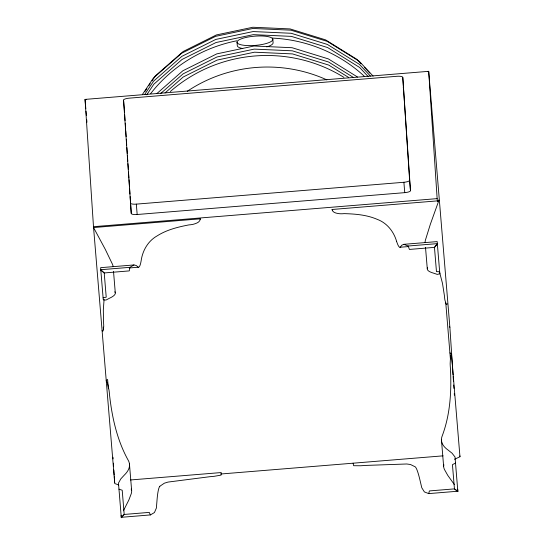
<?xml version="1.0" encoding="UTF-8"?>
<svg xmlns="http://www.w3.org/2000/svg" width="545" height="545" viewBox="0 0 545 545"><rect width="100%" height="100%" fill="white"/><g stroke="black" fill="none" stroke-linecap="round" stroke-linejoin="round"><path stroke-width="0.82" d="M104.068 299.648L103.332 309.703L103.502 322.272A10.532 1.792 82.6 0 1 103.734 326.428L103.209 330.74L102.733 331.142L102.085 330.631M133.947 264.952L129.901 267.336L129.274 270.899L104.218 272.95L100.811 270.156L100.648 267.67L133.947 264.952L136.305 265.524L137.449 266.546A73.916 7.398 86.8 0 0 141.141 260.742C142.579 250.536 148.042 240.979 157.171 235.869C166.763 229.765 177.963 227.006 189.006 224.881A10.532 4.496 -4.8 0 0 193.441 224.233C196.105 223.45 200.253 222.244 200.226 218.838L93.549 227.551L85.04 99.401L86.205 99.442M353.112 463.195L353.616 465.703L360.449 465.764A10.532 0.831 -4.7 0 0 364.912 465.45L406.754 463.986L410.474 464.504L415.242 466.833A73.916 6.799 83.9 0 1 420.304 481.548L421.789 487.775L424.385 491.91L428.697 493.606L429.385 490.929L454.448 488.885L457.82 491.229L455.02 457.01L452.098 453.249L448.01 449.986A73.916 26.01 -4.8 0 1 442.07 436.293C450.313 414.581 451.642 391.044 450.408 368.059A10.532 1.873 88 0 1 450.163 363.576L450.511 356.764L451.43 353.664L449.918 352.922M123.395 510.808L128.852 500.01L131.297 493.559A52.122 9.326 -50.7 0 0 131.134 489.063M142.558 94.265L153.39 78.058L181.676 53.246L215.616 36.331L252.88 28.463L290.941 30.179L327.204 41.359L359.189 61.244L373.121 76.096M144.997 91.431L146.884 88.603M148.771 85.776L150.188 83.657M152.075 80.83L155.482 75.782L183.168 51.502L216.379 34.948L252.846 27.25L290.097 28.926L325.583 39.874L356.886 59.33L361.069 63.758M144.65 94.544L153.595 81.151L181.887 56.339L215.82 39.424L253.084 31.556L291.146 33.272L327.409 44.452L359.393 64.337L370.423 76.102M146.741 94.816L153.799 84.25L182.091 59.439L216.024 42.524L253.289 34.655L291.35 36.372L327.613 47.551L359.598 67.437L368.304 76.722M447.309 303.851L446.723 304.457L446.157 304.137L444.897 299.975A10.532 1.873 88 0 1 444.434 295.84L442.499 283.414L439.611 272.323M396.576 241.285A73.916 6.799 83.9 0 0 400.841 246.449L401.719 245.257L403.893 244.317L408.205 246.013L437.328 243.635L434.46 247.382L436.463 271.601L439.658 271.778L439.856 273.774L437.294 274.401L433.37 273.086A73.916 11.813 -4.7 0 1 427.648 267.656M159.808 486.283L164.372 483.19L168.044 482.073L209.845 476.705A10.532 0.831 -4.7 0 0 214.308 476.289L221.1 475.111L221.236 472.556L130.439 479.968M108.373 388.789L107.603 379.47L106.207 380.451L107.569 383.36L108.993 390.029A10.532 1.792 82.6 0 1 109.484 394.498C111.991 417.341 117.066 440.271 128.334 460.505A73.916 26.01 -4.8 0 1 124.383 475.008L120.799 478.898L118.476 483.088L121.269 517.307L124.206 514.446L149.262 512.395L150.393 514.93L154.439 512.545L156.381 508.042L156.905 501.652A73.916 7.398 86.8 0 1 159.808 486.297M157.069 93.393L182.841 70.789L216.781 53.873L254.045 46.005L292.106 47.722L328.369 58.901L357.513 77.022M160.421 93.733L183.052 73.888L216.985 56.973L254.249 49.105L292.311 50.821L328.574 62.001L353.453 77.465M165.026 92.97L183.256 76.981L217.189 60.066L254.46 52.197L292.515 53.914L328.778 65.093L348.684 77.472M427.58 71.559L428.697 71.327L449.877 327.307L453.038 374.831M459.905 455.886L459.96 456.744L454.537 459.278M455.491 463.087L452.439 464.667L454.448 488.885L457.855 491.672L457.684 489.192M437.383 201.432L438.773 200.771L438.718 199.913M114.797 291.8A73.916 11.813 -4.7 0 1 109.743 298.108L105.996 300.05L103.305 299.852L103.107 297.856L106.221 297.161L104.218 272.95L100.777 269.714L129.901 267.336M130.398 203.108A5.845 1.499 -4.7 0 0 136.318 204.13L403.893 182.275A5.845 1.499 -4.7 0 0 409.615 180.3L402.775 77.322A5.845 1.499 -4.7 0 0 396.855 76.3L129.281 98.155A5.845 1.499 -4.7 0 0 123.558 100.13L131.256 213.483A5.845 1.499 -4.7 0 0 137.177 214.505L404.751 192.651A5.845 1.499 -4.7 0 0 410.474 190.675L402.775 77.322M85.81 108.721L85.04 99.401L428.697 71.327L437.151 198.625L93.495 226.693L114.682 482.672M332.164 210.029L332.103 209.484L438.773 200.771L430.366 224.213L425.373 240.25A52.122 9.326 -50.7 0 0 425.1 242.43M403.893 244.317L437.192 241.599L437.363 244.078L434.46 247.382L409.397 249.433L408.205 246.013M129.254 267.956L138.505 267.2M399.982 247.253L408.396 246.572M220.745 474.007L443.058 455.845M121.269 517.307L150.393 514.93M428.697 493.606L457.82 491.229M118.946 489.165L122.203 490.228L124.206 514.446L121.303 517.75L121.14 515.263M118.735 484.941L114.736 483.531L114.287 476.732M364.564 67.485L369.796 73.064M454.298 484.478L447.765 475.376L444.4 469.395A52.122 9.626 41.3 0 1 443.964 464.926M449.387 326.332L449.877 327.307M93.549 227.551L105.287 249.358L112.536 264.386A52.122 9.626 41.3 0 1 113.108 266.505M396.576 241.299C393.715 231.468 386.895 222.878 377.126 219.315C366.717 214.832 355.265 213.94 344.065 213.626A10.532 4.496 -4.8 0 1 339.59 213.715C336.858 213.374 332.559 212.843 332.103 209.484M200.226 218.838L200.281 219.383M451.43 353.664L459.96 456.744M437.151 198.625L437.363 201.166M445.776 302.877L450.408 358.855M437.328 243.635L439.658 271.778M425.509 247.369L427.28 268.78M441.45 439.944L443.63 466.295M409.615 180.3L410.474 190.675M403.893 182.275L404.751 192.651M272.82 39.322A17.958 4.619 -4.7 0 1 246.238 45.508A17.958 4.619 -4.7 0 1 245.706 37.523A17.958 4.619 -4.7 0 1 272.82 39.322L273.106 42.782A17.958 4.619 -4.7 0 1 266.709 46.904M237.021 42.244L237.307 45.705A17.958 4.619 -4.7 0 0 242.763 48.532M136.318 204.13L137.177 214.505M123.558 100.13L124.526 112.195M113.517 271.444L115.288 292.849M129.451 464.02L131.631 490.371M100.777 269.714L103.107 297.856M86.021 111.269L86.369 115.506M86.723 119.743L86.934 122.284M103.271 327.116L103.475 329.657M453.147 376.527L453.488 381.616M453.713 385.008L453.937 388.408M454.278 393.497L454.387 395.193M124.696 114.729L125.084 120.636M125.255 123.17L125.65 129.076M125.759 130.766L126.154 136.672M126.324 139.207L126.713 145.113M126.883 147.647L127.271 153.554M127.387 155.243L127.775 161.15M127.946 163.684L128.341 169.59M128.504 172.125L128.899 178.031M129.015 179.721L129.458 186.472M129.574 188.161L129.962 194.068M130.132 196.602L130.528 202.508M130.691 205.043L131.256 213.483M112.985 457.214L113.101 458.91M113.38 463.155L113.605 466.547M113.837 469.94L114.171 475.036M187.262 91.288A140.079 135.364 -3.8 0 1 326.871 79.883M150.665 93.604A143.097 138.28 -3.8 0 1 236.748 40.793M272.302 38.096A143.097 138.28 -3.8 0 1 364.203 76.157M170.292 91.553A143.097 138.28 -3.8 0 1 343.929 77.37M124.417 110.506A5.845 1.499 -4.7 0 1 124.587 110.104M403.15 87.159A5.845 1.499 -4.7 0 1 403.634 87.697"/></g></svg>
